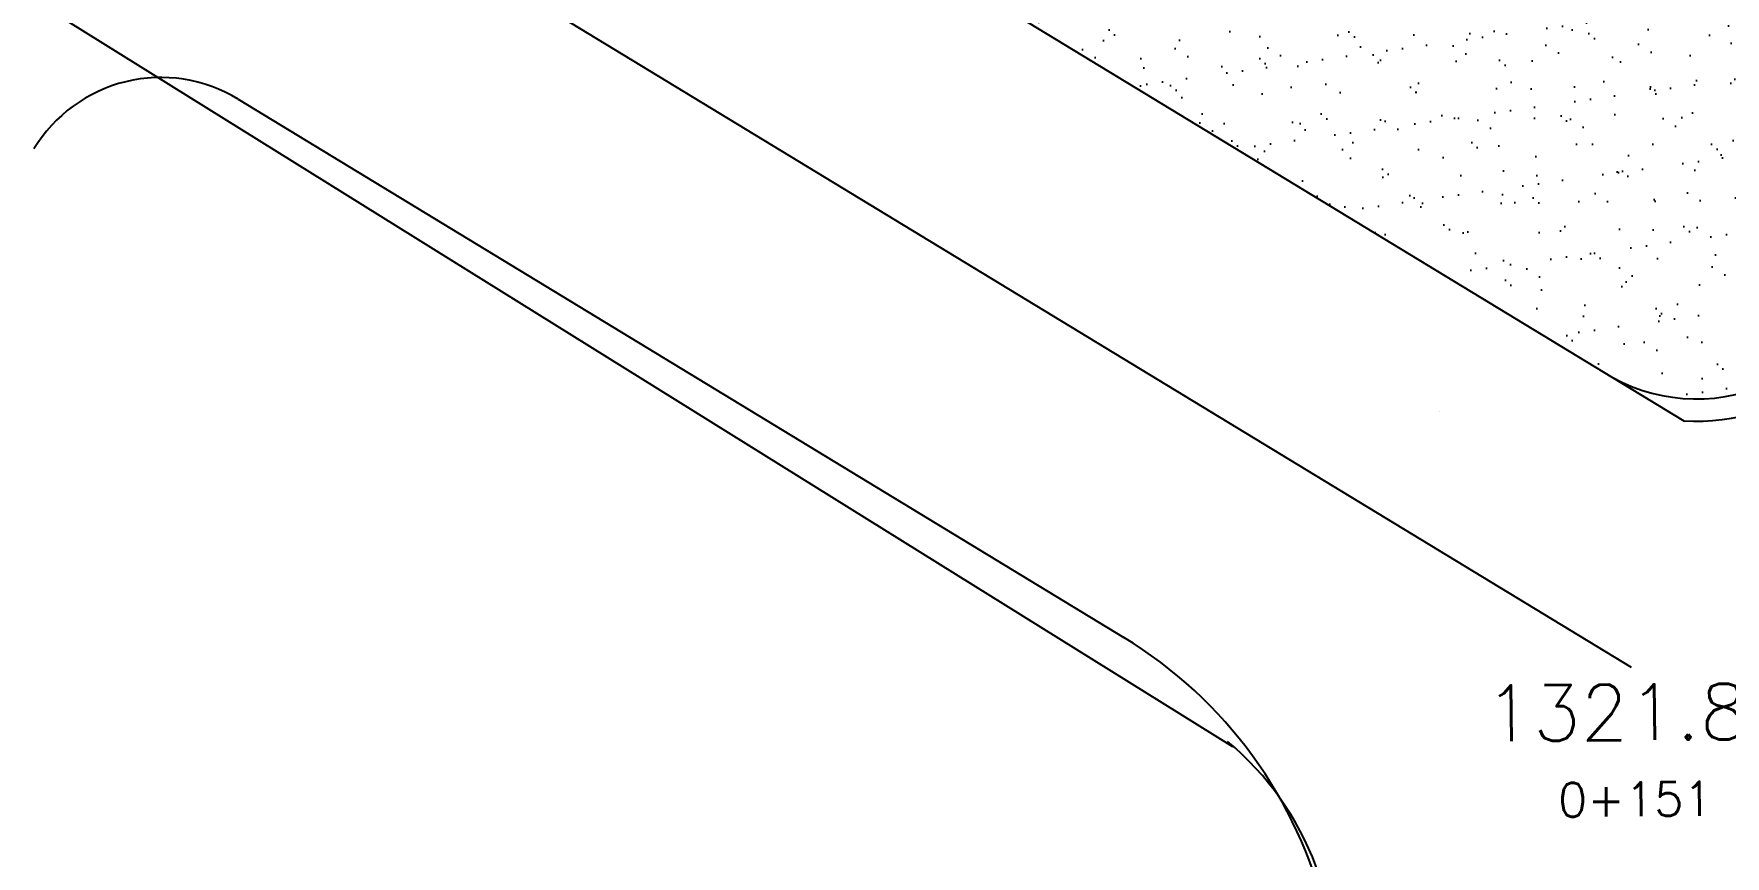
# Model space of a CAD drawing. Header units: metres. Extents: x 324293 to 653279, y 3585589 to 7191434.
# Drawn here: x 334522 to 334578.8, y 3600456.5 to 3600484.2 of the extents above; entities that cross this region are included whole.
import ezdxf

# ---------------------------------------------------------------- set-up
doc = ezdxf.new("R2010")
doc.units = ezdxf.units.M
for name, color, linetype in [('asfalt tarahi', 1, 'Continuous'), ('cahman', 80, 'Continuous'), ('center line', 10, 'Continuous'), ('masir', 25, 'Continuous'), ('sang gadval', 8, 'Continuous'), ('shouldr', 6, 'Continuous')]:
    doc.layers.add(name, color=color, linetype=linetype)
doc.styles.get("Standard").update_dxf_attribs({"font": 'simplex.shx'})

msp = doc.modelspace()

# ---------------------------------------------------------------- hatches: boundary and pattern name
at = {"layer": 'cahman'}
h = msp.add_hatch(dxfattribs=at)
h.set_pattern_fill('AR-SAND', color=256, angle=0.44987, style=0)
h.set_pattern_definition([(37.949870306, (28282.7474, -2517.6114), (-0.0781201379, 1.9262697745), [0, -1.52, 0, -1.7, 0, -1.625]), (7.94987031, (28282.7474, -2517.6114), (1.7475636851, 2.8359547187), [0, -0.82, 0, -1.37, 0, -0.525]), (327.949870306, (28281.5175, -2517.6211), (3.1140014368, 0.0301099917), [0, -0.5, 0, -1.8, 0, -2.35]), (317.94987031, (28281.5175, -2517.621), (2.9991427517, 0.901251527), [0, -0.25, 0, -1.18, 0, -1.35])])
edge = h.paths.add_edge_path()
edge.add_arc((334577.86514, 3600477.82431), 5.90511, 241.246107, 352.235974)
edge.add_arc((334573.11315, 3600476.867), 10.6, 0.714798, 48.75251)
edge.add_arc((334591.28317, 3600504.00659), 21.59995, 200.290079, 223.741452)
edge.add_arc((334626.28674, 3600537.50521), 70.05, 223.7414517, 228.7525105)
edge.add_arc((334557.50045, 3600491.49989), 14.42351, 20.352448, 49.097561)
edge.add_line((334566.94458, 3600502.40155), (334550.24911, 3600509.26559))
edge.add_line((334550.24911, 3600509.26559), (334540.68073, 3600493.52743))
edge.add_line((334540.68073, 3600493.52743), (334575.0245, 3600472.64733))

# ---------------------------------------------------------------- linework, layer by layer
at = {"layer": 'asfalt tarahi', "color": 1}
msp.add_arc((334577.86513, 3600477.82357, 1313.25213), 6.65446, 266.274613, 352.509787, dxfattribs=at)
at = {"layer": 'center line'}
msp.add_line((334449.7151, 3600539.46962, 1313.25213), (334575.66345, 3600462.89637, 1313.25213), dxfattribs=at)
at = {"layer": 'masir'}
for p, q in [((334440.68556, 3600554.32184, 1313.25213), (334577.43276, 3600471.18318, 1313.25213)), ((334528.84324, 3600481.99931, 1313.25213), (334558.61057, 3600463.90156, 1313.25213)), ((334569.20759, 3600471.50261, 1313.25213), (334569.20759, 3600471.50261, 1313.25213))]:
    msp.add_line(p, q, dxfattribs=at)
msp.add_arc((334526.24576, 3600477.72695, 1313.25213), 5, 58.70151, 148.711947, dxfattribs=at)
at = {"layer": 'masir', "color": 3}
msp.add_arc((334550.81812, 3600451.08448, 1313.25213), 15, 328.222124, 58.70151, dxfattribs=at)
at = {"layer": 'sang gadval', "elevation": 1310.43803, "flags": 128}
msp.add_lwpolyline([(334562.2793, 3600460.225), (334466.39641, 3600519.94146)], dxfattribs=at)
at = {"layer": 'sang gadval'}
msp.add_arc((334555.68594, 3600452.70967, 1310.35913), 10.01704, 350.874564, 50.165907, dxfattribs=at)
at = {"layer": 'shouldr'}
msp.add_arc((334577.86514, 3600477.82431, 1313.25213), 5.90511, 241.246107, 352.235974, dxfattribs=at)

# ---------------------------------------------------------------- texts
at = {"layer": 'center line', "attachment_point": 1, "rotation": 0.44987}
for s, insert, char_height, width in [('1321.83', (334570.74333, 3600462.28006, 1313.25213), 1.873329, 36.7159825), ('0+151', (334573.20369, 3600459.01102, 1313.25213), 1.142726, 34.7578866)]:
    msp.add_mtext(s, dxfattribs=dict(at, insert=insert, char_height=char_height, width=width))

doc.saveas('drawing.dxf')
